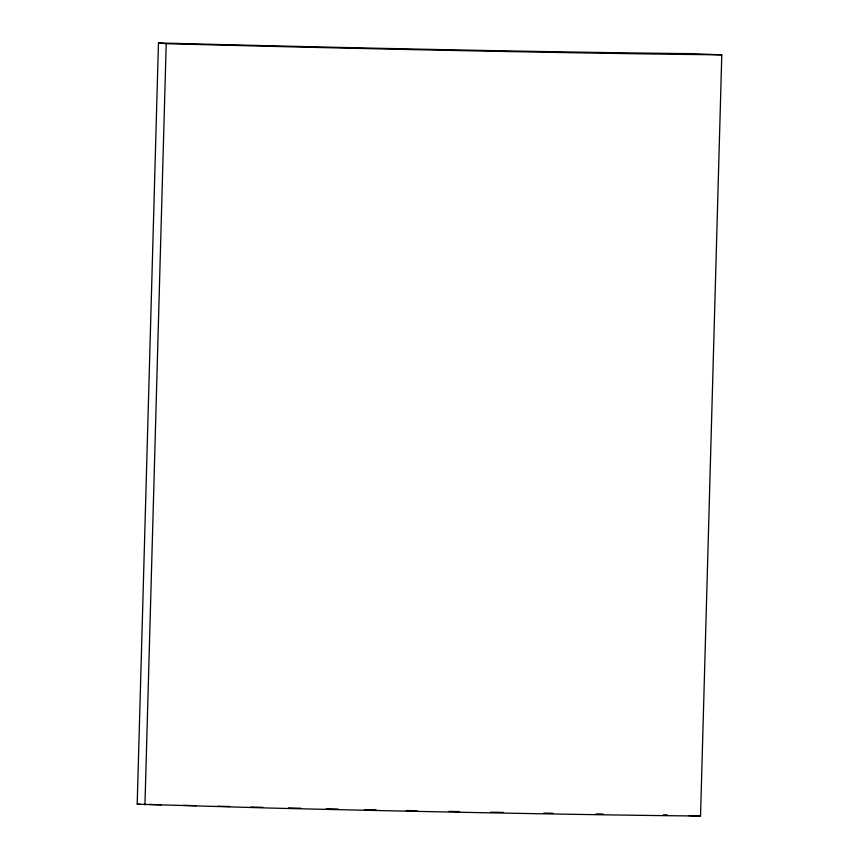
<?xml version="1.0" encoding="UTF-8"?>
<svg xmlns="http://www.w3.org/2000/svg" width="859" height="859" viewBox="0 0 859 859"><rect width="100%" height="100%" fill="white"/><g stroke="black" fill="none" stroke-linecap="round" stroke-linejoin="round"><path stroke-width="1.29" d="M137.204 804.164L158.464 42.95A798.441 11.146 1.6 0 0 690.776 53.634L721.796 54.836L700.536 816.05A837.89 11.704 1.6 0 1 270.768 808.083L137.204 804.164A798.441 11.146 1.6 0 0 139.899 804.239M144.956 804.915L166.216 43.702L158.464 42.95M166.216 43.702L292.039 46.869A837.89 11.704 1.6 0 0 721.796 54.836M688.897 815.599L700.536 816.05M667.099 814.815A798.441 11.146 1.6 0 1 663.438 814.783M603.05 814.031A798.441 11.146 1.6 0 1 596.049 813.935M552.949 813.269A798.441 11.146 1.6 0 1 543.768 813.119M503.224 812.41A798.441 11.146 1.6 0 1 490.725 812.184M459.554 811.594A798.441 11.146 1.6 0 1 449.074 811.39M417.044 810.746A798.441 11.146 1.6 0 1 406.2 810.531M376.102 809.887A798.441 11.146 1.6 0 1 364.452 809.64M338.188 809.06A798.441 11.146 1.6 0 1 326.227 808.791M300.725 808.212A798.441 11.146 1.6 0 1 288.56 807.922M262.714 807.31A798.441 11.146 1.6 0 1 250.828 807.03M229.729 806.515A798.441 11.146 1.6 0 1 217.767 806.225M196.4 805.688A798.441 11.146 1.6 0 1 182.988 805.345M161.46 804.797A798.441 11.146 1.6 0 1 149.337 804.486"/></g></svg>
